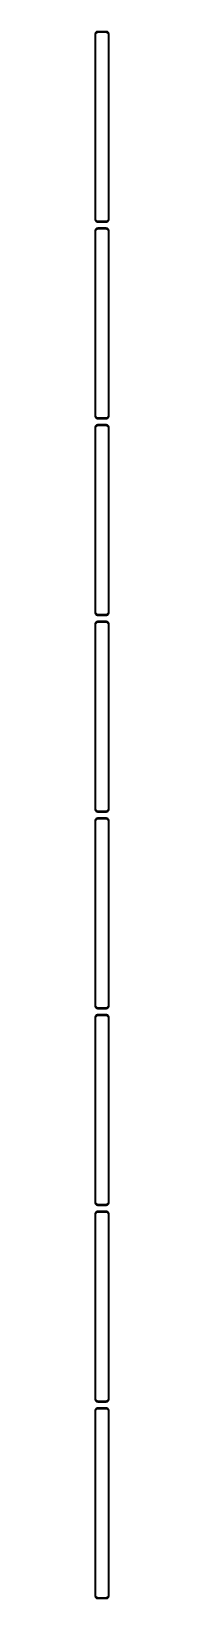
# Model space of a CAD drawing. Header units: metres. Extents: x -11 to 11, y 4485 to 9111.
# Drawn here: x -11 to 11, y 6648 to 9111 of the extents above; entities that cross this region are included whole.
import ezdxf

# ---------------------------------------------------------------- set-up
doc = ezdxf.new("R2010")
doc.units = ezdxf.units.M

msp = doc.modelspace()

# ---------------------------------------------------------------- linework, layer by layer
for p, q in [((-11.2106, 9106.63), (-11.25, 9106)), ((-11.25, 9106), (-11.25, 8816)), ((-11.0929, 9107.24), (-11.2106, 9106.63)), ((-10.8989, 9107.84), (-11.0929, 9107.24)), ((-10.6315, 9108.41), (-10.8989, 9107.84)), ((-10.2951, 9108.94), (-10.6315, 9108.41)), ((-9.89484, 9109.42), (-10.2951, 9108.94)), ((-9.43712, 9109.85), (-9.89484, 9109.42)), ((-9.75, 9105.5), (-9.71844, 9106)), ((-9.75, 8816.5), (-9.75, 9105.5)), ((-9.71844, 9106), (-9.62433, 9106.49)), ((-9.62433, 9106.49), (-9.4691, 9106.97)), ((-9.4691, 9106.97), (-9.25522, 9107.43)), ((-8.92912, 9110.22), (-9.43712, 9109.85)), ((-9.25522, 9107.43), (-8.98605, 9107.85)), ((-8.98605, 9107.85), (-8.66586, 9108.24)), ((-8.37889, 9110.52), (-8.92912, 9110.22)), ((-8.66586, 9108.24), (-8.29968, 9108.58)), ((-7.79507, 9110.76), (-8.37889, 9110.52)), ((-8.29968, 9108.58), (-7.8933, 9108.88)), ((-7.8933, 9108.88), (-7.45311, 9109.12)), ((-7.1869, 9110.91), (-7.79507, 9110.76)), ((-7.45311, 9109.12), (-6.98605, 9109.3)), ((-6.56395, 9110.99), (-7.1869, 9110.91)), ((-6.98605, 9109.3), (-6.49951, 9109.43)), ((6.56395, 9110.99), (-6.56395, 9110.99)), ((-6.49951, 9109.43), (-6.00116, 9109.49)), ((-6.00116, 9109.49), (6.00116, 9109.49)), ((6.00116, 9109.49), (6.49951, 9109.43)), ((6.49951, 9109.43), (6.98605, 9109.3)), ((7.1869, 9110.91), (6.56395, 9110.99)), ((6.98605, 9109.3), (7.45311, 9109.12)), ((7.79507, 9110.76), (7.1869, 9110.91)), ((7.45311, 9109.12), (7.8933, 9108.88)), ((8.37889, 9110.52), (7.79507, 9110.76)), ((7.8933, 9108.88), (8.29968, 9108.58)), ((8.29968, 9108.58), (8.66586, 9108.24)), ((8.92912, 9110.22), (8.37889, 9110.52)), ((8.66586, 9108.24), (8.98605, 9107.85)), ((9.43712, 9109.85), (8.92912, 9110.22)), ((8.98605, 9107.85), (9.25522, 9107.43)), ((9.25522, 9107.43), (9.4691, 9106.97)), ((9.89484, 9109.42), (9.43712, 9109.85)), ((9.4691, 9106.97), (9.62433, 9106.49)), ((9.62433, 9106.49), (9.71844, 9106)), ((9.71844, 9106), (9.75, 9105.5)), ((9.75, 9105.5), (9.75, 8816.5)), ((10.2951, 9108.94), (9.89484, 9109.42)), ((10.6315, 9108.41), (10.2951, 9108.94)), ((10.8989, 9107.84), (10.6315, 9108.41)), ((11.0929, 9107.24), (10.8989, 9107.84)), ((11.2106, 9106.63), (11.0929, 9107.24)), ((11.25, 9106), (11.2106, 9106.63)), ((11.25, 8816), (11.25, 9106)), ((-11.25, 8816), (-11.2106, 8815.37)), ((-11.2106, 8797.63), (-11.25, 8797)), ((-11.25, 8797), (-11.25, 8507)), ((-11.2106, 8815.37), (-11.0929, 8814.76)), ((-11.0929, 8798.24), (-11.2106, 8797.63)), ((-11.0929, 8814.76), (-10.8989, 8814.16)), ((-10.8989, 8798.84), (-11.0929, 8798.24)), ((-10.8989, 8814.16), (-10.6315, 8813.59)), ((-10.6315, 8799.41), (-10.8989, 8798.84)), ((-10.6315, 8813.59), (-10.2951, 8813.06)), ((-10.2951, 8799.94), (-10.6315, 8799.41)), ((-10.2951, 8813.06), (-9.89484, 8812.58)), ((-9.89484, 8800.42), (-10.2951, 8799.94)), ((-9.89484, 8812.58), (-9.43712, 8812.15)), ((-9.43712, 8800.85), (-9.89484, 8800.42)), ((-9.71844, 8816), (-9.75, 8816.5)), ((-9.75, 8796.5), (-9.71844, 8797)), ((-9.75, 8507.5), (-9.75, 8796.5)), ((-9.62433, 8815.51), (-9.71844, 8816)), ((-9.71844, 8797), (-9.62433, 8797.49)), ((-9.4691, 8815.03), (-9.62433, 8815.51)), ((-9.62433, 8797.49), (-9.4691, 8797.97)), ((-9.25522, 8814.57), (-9.4691, 8815.03)), ((-9.4691, 8797.97), (-9.25522, 8798.43)), ((-9.43712, 8812.15), (-8.92912, 8811.78)), ((-8.92912, 8801.22), (-9.43712, 8800.85)), ((-8.98605, 8814.15), (-9.25522, 8814.57)), ((-9.25522, 8798.43), (-8.98605, 8798.85)), ((-8.66586, 8813.76), (-8.98605, 8814.15)), ((-8.98605, 8798.85), (-8.66586, 8799.24)), ((-8.92912, 8811.78), (-8.37889, 8811.48)), ((-8.37889, 8801.52), (-8.92912, 8801.22)), ((-8.29968, 8813.42), (-8.66586, 8813.76)), ((-8.66586, 8799.24), (-8.29968, 8799.58)), ((-8.37889, 8811.48), (-7.79507, 8811.24)), ((-7.79507, 8801.76), (-8.37889, 8801.52)), ((-7.8933, 8813.12), (-8.29968, 8813.42)), ((-8.29968, 8799.58), (-7.8933, 8799.88)), ((-7.45311, 8812.88), (-7.8933, 8813.12)), ((-7.8933, 8799.88), (-7.45311, 8800.12)), ((-7.79507, 8811.24), (-7.1869, 8811.09)), ((-7.1869, 8801.91), (-7.79507, 8801.76)), ((-6.98605, 8812.7), (-7.45311, 8812.88)), ((-7.45311, 8800.12), (-6.98605, 8800.3)), ((-7.1869, 8811.09), (-6.56395, 8811.01)), ((-6.56395, 8801.99), (-7.1869, 8801.91)), ((-6.49951, 8812.57), (-6.98605, 8812.7)), ((-6.98605, 8800.3), (-6.49951, 8800.43)), ((-6.56395, 8811.01), (6.56395, 8811.01)), ((6.56395, 8801.99), (-6.56395, 8801.99)), ((-6.00116, 8812.51), (-6.49951, 8812.57)), ((-6.49951, 8800.43), (-6.00116, 8800.49)), ((6.00116, 8812.51), (-6.00116, 8812.51)), ((-6.00116, 8800.49), (6.00116, 8800.49)), ((6.49951, 8812.57), (6.00116, 8812.51)), ((6.00116, 8800.49), (6.49951, 8800.43)), ((6.98605, 8812.7), (6.49951, 8812.57)), ((6.49951, 8800.43), (6.98605, 8800.3)), ((6.56395, 8811.01), (7.1869, 8811.09)), ((7.1869, 8801.91), (6.56395, 8801.99)), ((7.45311, 8812.88), (6.98605, 8812.7)), ((6.98605, 8800.3), (7.45311, 8800.12)), ((7.1869, 8811.09), (7.79507, 8811.24)), ((7.79507, 8801.76), (7.1869, 8801.91)), ((7.8933, 8813.12), (7.45311, 8812.88)), ((7.45311, 8800.12), (7.8933, 8799.88)), ((7.79507, 8811.24), (8.37889, 8811.48)), ((8.37889, 8801.52), (7.79507, 8801.76)), ((8.29968, 8813.42), (7.8933, 8813.12)), ((7.8933, 8799.88), (8.29968, 8799.58)), ((8.66586, 8813.76), (8.29968, 8813.42)), ((8.29968, 8799.58), (8.66586, 8799.24)), ((8.37889, 8811.48), (8.92912, 8811.78)), ((8.92912, 8801.22), (8.37889, 8801.52)), ((8.98605, 8814.15), (8.66586, 8813.76)), ((8.66586, 8799.24), (8.98605, 8798.85)), ((8.92912, 8811.78), (9.43712, 8812.15)), ((9.43712, 8800.85), (8.92912, 8801.22)), ((9.25522, 8814.57), (8.98605, 8814.15)), ((8.98605, 8798.85), (9.25522, 8798.43)), ((9.4691, 8815.03), (9.25522, 8814.57)), ((9.25522, 8798.43), (9.4691, 8797.97)), ((9.43712, 8812.15), (9.89484, 8812.58)), ((9.89484, 8800.42), (9.43712, 8800.85)), ((9.62433, 8815.51), (9.4691, 8815.03)), ((9.4691, 8797.97), (9.62433, 8797.49)), ((9.71844, 8816), (9.62433, 8815.51)), ((9.62433, 8797.49), (9.71844, 8797)), ((9.75, 8816.5), (9.71844, 8816)), ((9.71844, 8797), (9.75, 8796.5)), ((9.75, 8796.5), (9.75, 8507.5)), ((9.89484, 8812.58), (10.2951, 8813.06)), ((10.2951, 8799.94), (9.89484, 8800.42)), ((10.2951, 8813.06), (10.6315, 8813.59)), ((10.6315, 8799.41), (10.2951, 8799.94)), ((10.6315, 8813.59), (10.8989, 8814.16)), ((10.8989, 8798.84), (10.6315, 8799.41)), ((10.8989, 8814.16), (11.0929, 8814.76)), ((11.0929, 8798.24), (10.8989, 8798.84)), ((11.0929, 8814.76), (11.2106, 8815.37)), ((11.2106, 8797.63), (11.0929, 8798.24)), ((11.2106, 8815.37), (11.25, 8816)), ((11.25, 8797), (11.2106, 8797.63)), ((11.25, 8507), (11.25, 8797)), ((-11.25, 8507), (-11.2106, 8506.37)), ((-11.2106, 8506.37), (-11.0929, 8505.76)), ((-11.0929, 8505.76), (-10.8989, 8505.16)), ((-10.8989, 8505.16), (-10.6315, 8504.59)), ((-10.6315, 8504.59), (-10.2951, 8504.06)), ((-10.2951, 8504.06), (-9.89484, 8503.58)), ((-9.89484, 8503.58), (-9.43712, 8503.15)), ((-9.71844, 8507), (-9.75, 8507.5)), ((-9.62433, 8506.51), (-9.71844, 8507)), ((-9.4691, 8506.03), (-9.62433, 8506.51)), ((-9.25522, 8505.57), (-9.4691, 8506.03)), ((-9.43712, 8503.15), (-8.92912, 8502.78)), ((-8.98605, 8505.15), (-9.25522, 8505.57)), ((-8.66586, 8504.76), (-8.98605, 8505.15)), ((-8.92912, 8502.78), (-8.37889, 8502.48)), ((-8.29968, 8504.42), (-8.66586, 8504.76)), ((-8.37889, 8502.48), (-7.79507, 8502.24)), ((-7.8933, 8504.12), (-8.29968, 8504.42)), ((-7.45311, 8503.88), (-7.8933, 8504.12)), ((-7.79507, 8502.24), (-7.1869, 8502.09)), ((-6.98605, 8503.7), (-7.45311, 8503.88)), ((-7.1869, 8502.09), (-6.56395, 8502.01)), ((-6.49951, 8503.57), (-6.98605, 8503.7)), ((-6.56395, 8502.01), (6.56395, 8502.01)), ((-6.00116, 8503.51), (-6.49951, 8503.57)), ((6.00116, 8503.51), (-6.00116, 8503.51)), ((6.49951, 8503.57), (6.00116, 8503.51)), ((6.98605, 8503.7), (6.49951, 8503.57)), ((6.56395, 8502.01), (7.1869, 8502.09)), ((7.45311, 8503.88), (6.98605, 8503.7)), ((7.1869, 8502.09), (7.79507, 8502.24)), ((7.8933, 8504.12), (7.45311, 8503.88)), ((7.79507, 8502.24), (8.37889, 8502.48)), ((8.29968, 8504.42), (7.8933, 8504.12)), ((8.66586, 8504.76), (8.29968, 8504.42)), ((8.37889, 8502.48), (8.92912, 8502.78)), ((8.98605, 8505.15), (8.66586, 8504.76)), ((8.92912, 8502.78), (9.43712, 8503.15)), ((9.25522, 8505.57), (8.98605, 8505.15)), ((9.4691, 8506.03), (9.25522, 8505.57)), ((9.43712, 8503.15), (9.89484, 8503.58)), ((9.62433, 8506.51), (9.4691, 8506.03)), ((9.71844, 8507), (9.62433, 8506.51)), ((9.75, 8507.5), (9.71844, 8507)), ((9.89484, 8503.58), (10.2951, 8504.06)), ((10.2951, 8504.06), (10.6315, 8504.59)), ((10.6315, 8504.59), (10.8989, 8505.16)), ((10.8989, 8505.16), (11.0929, 8505.76)), ((11.0929, 8505.76), (11.2106, 8506.37)), ((11.2106, 8506.37), (11.25, 8507)), ((-11.2106, 8488.63), (-11.25, 8488)), ((-11.25, 8488), (-11.25, 8198)), ((-11.0929, 8489.24), (-11.2106, 8488.63)), ((-10.8989, 8489.84), (-11.0929, 8489.24)), ((-10.6315, 8490.41), (-10.8989, 8489.84)), ((-10.2951, 8490.94), (-10.6315, 8490.41)), ((-9.89484, 8491.42), (-10.2951, 8490.94)), ((-9.43712, 8491.85), (-9.89484, 8491.42)), ((-9.75, 8487.5), (-9.71844, 8488)), ((-9.75, 8198.5), (-9.75, 8487.5)), ((-9.71844, 8488), (-9.62433, 8488.49)), ((-9.62433, 8488.49), (-9.4691, 8488.97)), ((-9.4691, 8488.97), (-9.25522, 8489.43)), ((-8.92912, 8492.22), (-9.43712, 8491.85)), ((-9.25522, 8489.43), (-8.98605, 8489.85)), ((-8.98605, 8489.85), (-8.66586, 8490.24)), ((-8.37889, 8492.52), (-8.92912, 8492.22)), ((-8.66586, 8490.24), (-8.29968, 8490.58)), ((-7.79507, 8492.76), (-8.37889, 8492.52)), ((-8.29968, 8490.58), (-7.8933, 8490.88)), ((-7.8933, 8490.88), (-7.45311, 8491.12)), ((-7.1869, 8492.91), (-7.79507, 8492.76)), ((-7.45311, 8491.12), (-6.98605, 8491.3)), ((-6.56395, 8492.99), (-7.1869, 8492.91)), ((-6.98605, 8491.3), (-6.49951, 8491.43)), ((6.56395, 8492.99), (-6.56395, 8492.99)), ((-6.49951, 8491.43), (-6.00116, 8491.49)), ((-6.00116, 8491.49), (6.00116, 8491.49)), ((6.00116, 8491.49), (6.49951, 8491.43)), ((6.49951, 8491.43), (6.98605, 8491.3)), ((7.1869, 8492.91), (6.56395, 8492.99)), ((6.98605, 8491.3), (7.45311, 8491.12)), ((7.79507, 8492.76), (7.1869, 8492.91)), ((7.45311, 8491.12), (7.8933, 8490.88)), ((8.37889, 8492.52), (7.79507, 8492.76)), ((7.8933, 8490.88), (8.29968, 8490.58)), ((8.29968, 8490.58), (8.66586, 8490.24)), ((8.92912, 8492.22), (8.37889, 8492.52)), ((8.66586, 8490.24), (8.98605, 8489.85)), ((9.43712, 8491.85), (8.92912, 8492.22)), ((8.98605, 8489.85), (9.25522, 8489.43)), ((9.25522, 8489.43), (9.4691, 8488.97)), ((9.89484, 8491.42), (9.43712, 8491.85)), ((9.4691, 8488.97), (9.62433, 8488.49)), ((9.62433, 8488.49), (9.71844, 8488)), ((9.71844, 8488), (9.75, 8487.5)), ((9.75, 8487.5), (9.75, 8198.5)), ((10.2951, 8490.94), (9.89484, 8491.42)), ((10.6315, 8490.41), (10.2951, 8490.94)), ((10.8989, 8489.84), (10.6315, 8490.41)), ((11.0929, 8489.24), (10.8989, 8489.84)), ((11.2106, 8488.63), (11.0929, 8489.24)), ((11.25, 8488), (11.2106, 8488.63)), ((11.25, 8198), (11.25, 8488)), ((-11.25, 8198), (-11.2106, 8197.37)), ((-11.2106, 8179.63), (-11.25, 8179)), ((-11.25, 8179), (-11.25, 7889)), ((-11.2106, 8197.37), (-11.0929, 8196.76)), ((-11.0929, 8180.24), (-11.2106, 8179.63)), ((-11.0929, 8196.76), (-10.8989, 8196.16)), ((-10.8989, 8180.84), (-11.0929, 8180.24)), ((-10.8989, 8196.16), (-10.6315, 8195.59)), ((-10.6315, 8181.41), (-10.8989, 8180.84)), ((-10.6315, 8195.59), (-10.2951, 8195.06)), ((-10.2951, 8181.94), (-10.6315, 8181.41)), ((-10.2951, 8195.06), (-9.89484, 8194.58)), ((-9.89484, 8182.42), (-10.2951, 8181.94)), ((-9.89484, 8194.58), (-9.43712, 8194.15)), ((-9.43712, 8182.85), (-9.89484, 8182.42)), ((-9.71844, 8198), (-9.75, 8198.5)), ((-9.75, 8178.5), (-9.71844, 8179)), ((-9.75, 7889.5), (-9.75, 8178.5)), ((-9.62433, 8197.51), (-9.71844, 8198)), ((-9.71844, 8179), (-9.62433, 8179.49)), ((-9.4691, 8197.03), (-9.62433, 8197.51)), ((-9.62433, 8179.49), (-9.4691, 8179.97)), ((-9.25522, 8196.57), (-9.4691, 8197.03)), ((-9.4691, 8179.97), (-9.25522, 8180.43)), ((-9.43712, 8194.15), (-8.92912, 8193.78)), ((-8.92912, 8183.22), (-9.43712, 8182.85)), ((-8.98605, 8196.15), (-9.25522, 8196.57)), ((-9.25522, 8180.43), (-8.98605, 8180.85)), ((-8.66586, 8195.76), (-8.98605, 8196.15)), ((-8.98605, 8180.85), (-8.66586, 8181.24)), ((-8.92912, 8193.78), (-8.37889, 8193.48)), ((-8.37889, 8183.52), (-8.92912, 8183.22)), ((-8.29968, 8195.42), (-8.66586, 8195.76)), ((-8.66586, 8181.24), (-8.29968, 8181.58)), ((-8.37889, 8193.48), (-7.79507, 8193.24)), ((-7.79507, 8183.76), (-8.37889, 8183.52)), ((-7.8933, 8195.12), (-8.29968, 8195.42)), ((-8.29968, 8181.58), (-7.8933, 8181.88)), ((-7.45311, 8194.88), (-7.8933, 8195.12)), ((-7.8933, 8181.88), (-7.45311, 8182.12)), ((-7.79507, 8193.24), (-7.1869, 8193.09)), ((-7.1869, 8183.91), (-7.79507, 8183.76)), ((-6.98605, 8194.7), (-7.45311, 8194.88)), ((-7.45311, 8182.12), (-6.98605, 8182.3)), ((-7.1869, 8193.09), (-6.56395, 8193.01)), ((-6.56395, 8183.99), (-7.1869, 8183.91)), ((-6.49951, 8194.57), (-6.98605, 8194.7)), ((-6.98605, 8182.3), (-6.49951, 8182.43)), ((-6.56395, 8193.01), (6.56395, 8193.01)), ((6.56395, 8183.99), (-6.56395, 8183.99)), ((-6.00116, 8194.51), (-6.49951, 8194.57)), ((-6.49951, 8182.43), (-6.00116, 8182.49)), ((6.00116, 8194.51), (-6.00116, 8194.51)), ((-6.00116, 8182.49), (6.00116, 8182.49)), ((6.49951, 8194.57), (6.00116, 8194.51)), ((6.00116, 8182.49), (6.49951, 8182.43)), ((6.98605, 8194.7), (6.49951, 8194.57)), ((6.49951, 8182.43), (6.98605, 8182.3)), ((6.56395, 8193.01), (7.1869, 8193.09)), ((7.1869, 8183.91), (6.56395, 8183.99)), ((7.45311, 8194.88), (6.98605, 8194.7)), ((6.98605, 8182.3), (7.45311, 8182.12)), ((7.1869, 8193.09), (7.79507, 8193.24)), ((7.79507, 8183.76), (7.1869, 8183.91)), ((7.8933, 8195.12), (7.45311, 8194.88)), ((7.45311, 8182.12), (7.8933, 8181.88)), ((7.79507, 8193.24), (8.37889, 8193.48)), ((8.37889, 8183.52), (7.79507, 8183.76)), ((8.29968, 8195.42), (7.8933, 8195.12)), ((7.8933, 8181.88), (8.29968, 8181.58)), ((8.66586, 8195.76), (8.29968, 8195.42)), ((8.29968, 8181.58), (8.66586, 8181.24)), ((8.37889, 8193.48), (8.92912, 8193.78)), ((8.92912, 8183.22), (8.37889, 8183.52)), ((8.98605, 8196.15), (8.66586, 8195.76)), ((8.66586, 8181.24), (8.98605, 8180.85)), ((8.92912, 8193.78), (9.43712, 8194.15)), ((9.43712, 8182.85), (8.92912, 8183.22)), ((9.25522, 8196.57), (8.98605, 8196.15)), ((8.98605, 8180.85), (9.25522, 8180.43)), ((9.4691, 8197.03), (9.25522, 8196.57)), ((9.25522, 8180.43), (9.4691, 8179.97)), ((9.43712, 8194.15), (9.89484, 8194.58)), ((9.89484, 8182.42), (9.43712, 8182.85)), ((9.62433, 8197.51), (9.4691, 8197.03)), ((9.4691, 8179.97), (9.62433, 8179.49)), ((9.71844, 8198), (9.62433, 8197.51)), ((9.62433, 8179.49), (9.71844, 8179)), ((9.75, 8198.5), (9.71844, 8198)), ((9.71844, 8179), (9.75, 8178.5)), ((9.75, 8178.5), (9.75, 7889.5)), ((9.89484, 8194.58), (10.2951, 8195.06)), ((10.2951, 8181.94), (9.89484, 8182.42)), ((10.2951, 8195.06), (10.6315, 8195.59)), ((10.6315, 8181.41), (10.2951, 8181.94)), ((10.6315, 8195.59), (10.8989, 8196.16)), ((10.8989, 8180.84), (10.6315, 8181.41)), ((10.8989, 8196.16), (11.0929, 8196.76)), ((11.0929, 8180.24), (10.8989, 8180.84)), ((11.0929, 8196.76), (11.2106, 8197.37)), ((11.2106, 8179.63), (11.0929, 8180.24)), ((11.2106, 8197.37), (11.25, 8198)), ((11.25, 8179), (11.2106, 8179.63)), ((11.25, 7889), (11.25, 8179)), ((-11.25, 7889), (-11.2106, 7888.37)), ((-11.2106, 7888.37), (-11.0929, 7887.76)), ((-11.0929, 7887.76), (-10.8989, 7887.16)), ((-10.8989, 7887.16), (-10.6315, 7886.59)), ((-10.6315, 7886.59), (-10.2951, 7886.06)), ((-10.2951, 7886.06), (-9.89484, 7885.58)), ((-9.89484, 7885.58), (-9.43712, 7885.15)), ((-9.71844, 7889), (-9.75, 7889.5)), ((-9.62433, 7888.51), (-9.71844, 7889)), ((-9.4691, 7888.03), (-9.62433, 7888.51)), ((-9.25522, 7887.57), (-9.4691, 7888.03)), ((-9.43712, 7885.15), (-8.92912, 7884.78)), ((-8.98605, 7887.15), (-9.25522, 7887.57)), ((-8.66586, 7886.76), (-8.98605, 7887.15)), ((-8.92912, 7884.78), (-8.37889, 7884.48)), ((-8.29968, 7886.42), (-8.66586, 7886.76)), ((-8.37889, 7884.48), (-7.79507, 7884.24)), ((-7.8933, 7886.12), (-8.29968, 7886.42)), ((-7.45311, 7885.88), (-7.8933, 7886.12)), ((-7.79507, 7884.24), (-7.1869, 7884.09)), ((-6.98605, 7885.7), (-7.45311, 7885.88)), ((-7.1869, 7884.09), (-6.56395, 7884.01)), ((-6.49951, 7885.57), (-6.98605, 7885.7)), ((-6.56395, 7884.01), (6.56395, 7884.01)), ((-6.00116, 7885.51), (-6.49951, 7885.57)), ((6.00116, 7885.51), (-6.00116, 7885.51)), ((6.49951, 7885.57), (6.00116, 7885.51)), ((6.98605, 7885.7), (6.49951, 7885.57)), ((6.56395, 7884.01), (7.1869, 7884.09)), ((7.45311, 7885.88), (6.98605, 7885.7)), ((7.1869, 7884.09), (7.79507, 7884.24)), ((7.8933, 7886.12), (7.45311, 7885.88)), ((7.79507, 7884.24), (8.37889, 7884.48)), ((8.29968, 7886.42), (7.8933, 7886.12)), ((8.66586, 7886.76), (8.29968, 7886.42)), ((8.37889, 7884.48), (8.92912, 7884.78)), ((8.98605, 7887.15), (8.66586, 7886.76)), ((8.92912, 7884.78), (9.43712, 7885.15)), ((9.25522, 7887.57), (8.98605, 7887.15)), ((9.4691, 7888.03), (9.25522, 7887.57)), ((9.43712, 7885.15), (9.89484, 7885.58)), ((9.62433, 7888.51), (9.4691, 7888.03)), ((9.71844, 7889), (9.62433, 7888.51)), ((9.75, 7889.5), (9.71844, 7889)), ((9.89484, 7885.58), (10.2951, 7886.06)), ((10.2951, 7886.06), (10.6315, 7886.59)), ((10.6315, 7886.59), (10.8989, 7887.16)), ((10.8989, 7887.16), (11.0929, 7887.76)), ((11.0929, 7887.76), (11.2106, 7888.37)), ((11.2106, 7888.37), (11.25, 7889)), ((-11.2106, 7870.63), (-11.25, 7870)), ((-11.25, 7870), (-11.25, 7580)), ((-11.0929, 7871.24), (-11.2106, 7870.63)), ((-10.8989, 7871.84), (-11.0929, 7871.24)), ((-10.6315, 7872.41), (-10.8989, 7871.84)), ((-10.2951, 7872.94), (-10.6315, 7872.41)), ((-9.89484, 7873.42), (-10.2951, 7872.94)), ((-9.43712, 7873.85), (-9.89484, 7873.42)), ((-9.75, 7869.5), (-9.71844, 7870)), ((-9.75, 7580.5), (-9.75, 7869.5)), ((-9.71844, 7870), (-9.62433, 7870.49)), ((-9.62433, 7870.49), (-9.4691, 7870.97)), ((-9.4691, 7870.97), (-9.25522, 7871.43)), ((-8.92912, 7874.22), (-9.43712, 7873.85)), ((-9.25522, 7871.43), (-8.98605, 7871.85)), ((-8.98605, 7871.85), (-8.66586, 7872.24)), ((-8.37889, 7874.52), (-8.92912, 7874.22)), ((-8.66586, 7872.24), (-8.29968, 7872.58)), ((-7.79507, 7874.76), (-8.37889, 7874.52)), ((-8.29968, 7872.58), (-7.8933, 7872.88)), ((-7.8933, 7872.88), (-7.45311, 7873.12)), ((-7.1869, 7874.91), (-7.79507, 7874.76)), ((-7.45311, 7873.12), (-6.98605, 7873.3)), ((-6.56395, 7874.99), (-7.1869, 7874.91)), ((-6.98605, 7873.3), (-6.49951, 7873.43)), ((6.56395, 7874.99), (-6.56395, 7874.99)), ((-6.49951, 7873.43), (-6.00116, 7873.49)), ((-6.00116, 7873.49), (6.00116, 7873.49)), ((6.00116, 7873.49), (6.49951, 7873.43)), ((6.49951, 7873.43), (6.98605, 7873.3)), ((7.1869, 7874.91), (6.56395, 7874.99)), ((6.98605, 7873.3), (7.45311, 7873.12)), ((7.79507, 7874.76), (7.1869, 7874.91)), ((7.45311, 7873.12), (7.8933, 7872.88)), ((8.37889, 7874.52), (7.79507, 7874.76)), ((7.8933, 7872.88), (8.29968, 7872.58)), ((8.29968, 7872.58), (8.66586, 7872.24)), ((8.92912, 7874.22), (8.37889, 7874.52)), ((8.66586, 7872.24), (8.98605, 7871.85)), ((9.43712, 7873.85), (8.92912, 7874.22)), ((8.98605, 7871.85), (9.25522, 7871.43)), ((9.25522, 7871.43), (9.4691, 7870.97)), ((9.89484, 7873.42), (9.43712, 7873.85)), ((9.4691, 7870.97), (9.62433, 7870.49)), ((9.62433, 7870.49), (9.71844, 7870)), ((9.71844, 7870), (9.75, 7869.5)), ((9.75, 7869.5), (9.75, 7580.5)), ((10.2951, 7872.94), (9.89484, 7873.42)), ((10.6315, 7872.41), (10.2951, 7872.94)), ((10.8989, 7871.84), (10.6315, 7872.41)), ((11.0929, 7871.24), (10.8989, 7871.84)), ((11.2106, 7870.63), (11.0929, 7871.24)), ((11.25, 7870), (11.2106, 7870.63)), ((11.25, 7580), (11.25, 7870)), ((-11.25, 7580), (-11.2106, 7579.37)), ((-11.2106, 7561.63), (-11.25, 7561)), ((-11.2106, 7579.37), (-11.0929, 7578.76)), ((-11.0929, 7562.24), (-11.2106, 7561.63)), ((-11.0929, 7578.76), (-10.8989, 7578.16)), ((-10.8989, 7562.84), (-11.0929, 7562.24)), ((-10.8989, 7578.16), (-10.6315, 7577.59)), ((-10.6315, 7563.41), (-10.8989, 7562.84)), ((-10.6315, 7577.59), (-10.2951, 7577.06)), ((-10.2951, 7563.94), (-10.6315, 7563.41)), ((-10.2951, 7577.06), (-9.89484, 7576.58)), ((-9.89484, 7564.42), (-10.2951, 7563.94)), ((-9.89484, 7576.58), (-9.43712, 7576.15)), ((-9.43712, 7564.85), (-9.89484, 7564.42)), ((-9.71844, 7580), (-9.75, 7580.5)), ((-9.62433, 7579.51), (-9.71844, 7580)), ((-9.71844, 7561), (-9.62433, 7561.49)), ((-9.4691, 7579.03), (-9.62433, 7579.51)), ((-9.62433, 7561.49), (-9.4691, 7561.97)), ((-9.25522, 7578.57), (-9.4691, 7579.03)), ((-9.4691, 7561.97), (-9.25522, 7562.43)), ((-9.43712, 7576.15), (-8.92912, 7575.78)), ((-8.92912, 7565.22), (-9.43712, 7564.85)), ((-8.98605, 7578.15), (-9.25522, 7578.57)), ((-9.25522, 7562.43), (-8.98605, 7562.85)), ((-8.66586, 7577.76), (-8.98605, 7578.15)), ((-8.98605, 7562.85), (-8.66586, 7563.24)), ((-8.92912, 7575.78), (-8.37889, 7575.48)), ((-8.37889, 7565.52), (-8.92912, 7565.22)), ((-8.29968, 7577.42), (-8.66586, 7577.76)), ((-8.66586, 7563.24), (-8.29968, 7563.58)), ((-8.37889, 7575.48), (-7.79507, 7575.24)), ((-7.79507, 7565.76), (-8.37889, 7565.52)), ((-7.8933, 7577.12), (-8.29968, 7577.42)), ((-8.29968, 7563.58), (-7.8933, 7563.88)), ((-7.45311, 7576.88), (-7.8933, 7577.12)), ((-7.8933, 7563.88), (-7.45311, 7564.12)), ((-7.79507, 7575.24), (-7.1869, 7575.09)), ((-7.1869, 7565.91), (-7.79507, 7565.76)), ((-6.98605, 7576.7), (-7.45311, 7576.88)), ((-7.45311, 7564.12), (-6.98605, 7564.3)), ((-7.1869, 7575.09), (-6.56395, 7575.01)), ((-6.56395, 7565.99), (-7.1869, 7565.91)), ((-6.49951, 7576.57), (-6.98605, 7576.7)), ((-6.98605, 7564.3), (-6.49951, 7564.43)), ((-6.56395, 7575.01), (6.56395, 7575.01)), ((6.56395, 7565.99), (-6.56395, 7565.99)), ((-6.00116, 7576.51), (-6.49951, 7576.57)), ((-6.49951, 7564.43), (-6.00116, 7564.49)), ((6.00116, 7576.51), (-6.00116, 7576.51)), ((-6.00116, 7564.49), (6.00116, 7564.49)), ((6.49951, 7576.57), (6.00116, 7576.51)), ((6.00116, 7564.49), (6.49951, 7564.43)), ((6.98605, 7576.7), (6.49951, 7576.57)), ((6.49951, 7564.43), (6.98605, 7564.3)), ((6.56395, 7575.01), (7.1869, 7575.09)), ((7.1869, 7565.91), (6.56395, 7565.99)), ((7.45311, 7576.88), (6.98605, 7576.7)), ((6.98605, 7564.3), (7.45311, 7564.12)), ((7.1869, 7575.09), (7.79507, 7575.24)), ((7.79507, 7565.76), (7.1869, 7565.91)), ((7.8933, 7577.12), (7.45311, 7576.88)), ((7.45311, 7564.12), (7.8933, 7563.88)), ((7.79507, 7575.24), (8.37889, 7575.48)), ((8.37889, 7565.52), (7.79507, 7565.76)), ((8.29968, 7577.42), (7.8933, 7577.12)), ((7.8933, 7563.88), (8.29968, 7563.58)), ((8.66586, 7577.76), (8.29968, 7577.42)), ((8.29968, 7563.58), (8.66586, 7563.24)), ((8.37889, 7575.48), (8.92912, 7575.78)), ((8.92912, 7565.22), (8.37889, 7565.52)), ((8.98605, 7578.15), (8.66586, 7577.76)), ((8.66586, 7563.24), (8.98605, 7562.85)), ((8.92912, 7575.78), (9.43712, 7576.15)), ((9.43712, 7564.85), (8.92912, 7565.22)), ((9.25522, 7578.57), (8.98605, 7578.15)), ((8.98605, 7562.85), (9.25522, 7562.43)), ((9.4691, 7579.03), (9.25522, 7578.57)), ((9.25522, 7562.43), (9.4691, 7561.97)), ((9.43712, 7576.15), (9.89484, 7576.58)), ((9.89484, 7564.42), (9.43712, 7564.85)), ((9.62433, 7579.51), (9.4691, 7579.03)), ((9.4691, 7561.97), (9.62433, 7561.49)), ((9.71844, 7580), (9.62433, 7579.51)), ((9.62433, 7561.49), (9.71844, 7561)), ((9.75, 7580.5), (9.71844, 7580)), ((9.89484, 7576.58), (10.2951, 7577.06)), ((10.2951, 7563.94), (9.89484, 7564.42)), ((10.2951, 7577.06), (10.6315, 7577.59)), ((10.6315, 7563.41), (10.2951, 7563.94)), ((10.6315, 7577.59), (10.8989, 7578.16)), ((10.8989, 7562.84), (10.6315, 7563.41)), ((10.8989, 7578.16), (11.0929, 7578.76)), ((11.0929, 7562.24), (10.8989, 7562.84)), ((11.0929, 7578.76), (11.2106, 7579.37)), ((11.2106, 7561.63), (11.0929, 7562.24)), ((11.2106, 7579.37), (11.25, 7580)), ((11.25, 7561), (11.2106, 7561.63)), ((-11.25, 7561), (-11.25, 7271)), ((-9.75, 7560.5), (-9.71844, 7561)), ((-9.75, 7271.5), (-9.75, 7560.5)), ((9.71844, 7561), (9.75, 7560.5)), ((9.75, 7560.5), (9.75, 7271.5)), ((11.25, 7271), (11.25, 7561)), ((-11.25, 7271), (-11.2106, 7270.37)), ((-11.2106, 7270.37), (-11.0929, 7269.76)), ((-11.0929, 7269.76), (-10.8989, 7269.16)), ((-10.8989, 7269.16), (-10.6315, 7268.59)), ((-10.6315, 7268.59), (-10.2951, 7268.06)), ((-10.2951, 7268.06), (-9.89484, 7267.58)), ((-9.89484, 7267.58), (-9.43712, 7267.15)), ((-9.71844, 7271), (-9.75, 7271.5)), ((-9.62433, 7270.51), (-9.71844, 7271)), ((-9.4691, 7270.03), (-9.62433, 7270.51)), ((-9.25522, 7269.57), (-9.4691, 7270.03)), ((-9.43712, 7267.15), (-8.92912, 7266.78)), ((-8.98605, 7269.15), (-9.25522, 7269.57)), ((-8.66586, 7268.76), (-8.98605, 7269.15)), ((-8.92912, 7266.78), (-8.37889, 7266.48)), ((-8.29968, 7268.42), (-8.66586, 7268.76)), ((-8.37889, 7266.48), (-7.79507, 7266.24)), ((-7.8933, 7268.12), (-8.29968, 7268.42)), ((-7.45311, 7267.88), (-7.8933, 7268.12)), ((-7.79507, 7266.24), (-7.1869, 7266.09)), ((-6.98605, 7267.7), (-7.45311, 7267.88)), ((-7.1869, 7266.09), (-6.56395, 7266.01)), ((-6.49951, 7267.57), (-6.98605, 7267.7)), ((-6.56395, 7266.01), (6.56395, 7266.01)), ((-6.00116, 7267.51), (-6.49951, 7267.57)), ((6.00116, 7267.51), (-6.00116, 7267.51)), ((6.49951, 7267.57), (6.00116, 7267.51)), ((6.98605, 7267.7), (6.49951, 7267.57)), ((6.56395, 7266.01), (7.1869, 7266.09)), ((7.45311, 7267.88), (6.98605, 7267.7)), ((7.1869, 7266.09), (7.79507, 7266.24)), ((7.8933, 7268.12), (7.45311, 7267.88)), ((7.79507, 7266.24), (8.37889, 7266.48)), ((8.29968, 7268.42), (7.8933, 7268.12)), ((8.66586, 7268.76), (8.29968, 7268.42)), ((8.37889, 7266.48), (8.92912, 7266.78)), ((8.98605, 7269.15), (8.66586, 7268.76)), ((8.92912, 7266.78), (9.43712, 7267.15)), ((9.25522, 7269.57), (8.98605, 7269.15)), ((9.4691, 7270.03), (9.25522, 7269.57)), ((9.43712, 7267.15), (9.89484, 7267.58)), ((9.62433, 7270.51), (9.4691, 7270.03)), ((9.71844, 7271), (9.62433, 7270.51)), ((9.75, 7271.5), (9.71844, 7271)), ((9.89484, 7267.58), (10.2951, 7268.06)), ((10.2951, 7268.06), (10.6315, 7268.59)), ((10.6315, 7268.59), (10.8989, 7269.16)), ((10.8989, 7269.16), (11.0929, 7269.76)), ((11.0929, 7269.76), (11.2106, 7270.37)), ((11.2106, 7270.37), (11.25, 7271)), ((-11.2106, 7252.63), (-11.25, 7252)), ((-11.25, 7252), (-11.25, 6962)), ((-11.0929, 7253.24), (-11.2106, 7252.63)), ((-10.8989, 7253.84), (-11.0929, 7253.24)), ((-10.6315, 7254.41), (-10.8989, 7253.84)), ((-10.2951, 7254.94), (-10.6315, 7254.41)), ((-9.89484, 7255.42), (-10.2951, 7254.94)), ((-9.43712, 7255.85), (-9.89484, 7255.42)), ((-9.75, 7251.5), (-9.71844, 7252)), ((-9.75, 6962.5), (-9.75, 7251.5)), ((-9.71844, 7252), (-9.62433, 7252.49)), ((-9.62433, 7252.49), (-9.4691, 7252.97)), ((-9.4691, 7252.97), (-9.25522, 7253.43)), ((-8.92912, 7256.22), (-9.43712, 7255.85)), ((-9.25522, 7253.43), (-8.98605, 7253.85)), ((-8.98605, 7253.85), (-8.66586, 7254.24)), ((-8.37889, 7256.52), (-8.92912, 7256.22)), ((-8.66586, 7254.24), (-8.29968, 7254.58)), ((-7.79507, 7256.76), (-8.37889, 7256.52)), ((-8.29968, 7254.58), (-7.8933, 7254.88)), ((-7.8933, 7254.88), (-7.45311, 7255.12)), ((-7.1869, 7256.91), (-7.79507, 7256.76)), ((-7.45311, 7255.12), (-6.98605, 7255.3)), ((-6.56395, 7256.99), (-7.1869, 7256.91)), ((-6.98605, 7255.3), (-6.49951, 7255.43)), ((6.56395, 7256.99), (-6.56395, 7256.99)), ((-6.49951, 7255.43), (-6.00116, 7255.49)), ((-6.00116, 7255.49), (6.00116, 7255.49)), ((6.00116, 7255.49), (6.49951, 7255.43)), ((6.49951, 7255.43), (6.98605, 7255.3)), ((7.1869, 7256.91), (6.56395, 7256.99)), ((6.98605, 7255.3), (7.45311, 7255.12)), ((7.79507, 7256.76), (7.1869, 7256.91)), ((7.45311, 7255.12), (7.8933, 7254.88)), ((8.37889, 7256.52), (7.79507, 7256.76)), ((7.8933, 7254.88), (8.29968, 7254.58)), ((8.29968, 7254.58), (8.66586, 7254.24)), ((8.92912, 7256.22), (8.37889, 7256.52)), ((8.66586, 7254.24), (8.98605, 7253.85)), ((9.43712, 7255.85), (8.92912, 7256.22)), ((8.98605, 7253.85), (9.25522, 7253.43)), ((9.25522, 7253.43), (9.4691, 7252.97)), ((9.89484, 7255.42), (9.43712, 7255.85)), ((9.4691, 7252.97), (9.62433, 7252.49)), ((9.62433, 7252.49), (9.71844, 7252)), ((9.71844, 7252), (9.75, 7251.5)), ((9.75, 7251.5), (9.75, 6962.5)), ((10.2951, 7254.94), (9.89484, 7255.42)), ((10.6315, 7254.41), (10.2951, 7254.94)), ((10.8989, 7253.84), (10.6315, 7254.41)), ((11.0929, 7253.24), (10.8989, 7253.84)), ((11.2106, 7252.63), (11.0929, 7253.24)), ((11.25, 7252), (11.2106, 7252.63)), ((11.25, 6962), (11.25, 7252)), ((-11.25, 6962), (-11.2106, 6961.37)), ((-11.2106, 6961.37), (-11.0929, 6960.76)), ((-11.0929, 6960.76), (-10.8989, 6960.16)), ((-10.8989, 6960.16), (-10.6315, 6959.59)), ((-10.6315, 6959.59), (-10.2951, 6959.06)), ((-10.2951, 6945.94), (-10.6315, 6945.41)), ((-10.2951, 6959.06), (-9.89484, 6958.58)), ((-9.89484, 6946.42), (-10.2951, 6945.94)), ((-9.89484, 6958.58), (-9.43712, 6958.15)), ((-9.43712, 6946.85), (-9.89484, 6946.42)), ((-9.71844, 6962), (-9.75, 6962.5)), ((-9.62433, 6961.51), (-9.71844, 6962)), ((-9.4691, 6961.03), (-9.62433, 6961.51)), ((-9.25522, 6960.57), (-9.4691, 6961.03)), ((-9.43712, 6958.15), (-8.92912, 6957.78)), ((-8.92912, 6947.22), (-9.43712, 6946.85)), ((-8.98605, 6960.15), (-9.25522, 6960.57)), ((-8.66586, 6959.76), (-8.98605, 6960.15)), ((-8.92912, 6957.78), (-8.37889, 6957.48)), ((-8.37889, 6947.52), (-8.92912, 6947.22)), ((-8.29968, 6959.42), (-8.66586, 6959.76)), ((-8.37889, 6957.48), (-7.79507, 6957.24)), ((-7.79507, 6947.76), (-8.37889, 6947.52)), ((-7.8933, 6959.12), (-8.29968, 6959.42)), ((-8.29968, 6945.58), (-7.8933, 6945.88)), ((-7.45311, 6958.88), (-7.8933, 6959.12)), ((-7.8933, 6945.88), (-7.45311, 6946.12)), ((-7.79507, 6957.24), (-7.1869, 6957.09)), ((-7.1869, 6947.91), (-7.79507, 6947.76)), ((-6.98605, 6958.7), (-7.45311, 6958.88)), ((-7.45311, 6946.12), (-6.98605, 6946.3)), ((-7.1869, 6957.09), (-6.56395, 6957.01)), ((-6.56395, 6947.99), (-7.1869, 6947.91)), ((-6.49951, 6958.57), (-6.98605, 6958.7)), ((-6.98605, 6946.3), (-6.49951, 6946.43)), ((-6.56395, 6957.01), (6.56395, 6957.01)), ((6.56395, 6947.99), (-6.56395, 6947.99)), ((-6.00116, 6958.51), (-6.49951, 6958.57)), ((-6.49951, 6946.43), (-6.00116, 6946.49)), ((6.00116, 6958.51), (-6.00116, 6958.51)), ((-6.00116, 6946.49), (6.00116, 6946.49)), ((6.49951, 6958.57), (6.00116, 6958.51)), ((6.00116, 6946.49), (6.49951, 6946.43)), ((6.98605, 6958.7), (6.49951, 6958.57)), ((6.49951, 6946.43), (6.98605, 6946.3)), ((6.56395, 6957.01), (7.1869, 6957.09)), ((7.1869, 6947.91), (6.56395, 6947.99)), ((7.45311, 6958.88), (6.98605, 6958.7)), ((6.98605, 6946.3), (7.45311, 6946.12)), ((7.1869, 6957.09), (7.79507, 6957.24)), ((7.79507, 6947.76), (7.1869, 6947.91)), ((7.8933, 6959.12), (7.45311, 6958.88)), ((7.45311, 6946.12), (7.8933, 6945.88)), ((7.79507, 6957.24), (8.37889, 6957.48)), ((8.37889, 6947.52), (7.79507, 6947.76)), ((8.29968, 6959.42), (7.8933, 6959.12)), ((7.8933, 6945.88), (8.29968, 6945.58)), ((8.66586, 6959.76), (8.29968, 6959.42)), ((8.37889, 6957.48), (8.92912, 6957.78)), ((8.92912, 6947.22), (8.37889, 6947.52)), ((8.98605, 6960.15), (8.66586, 6959.76)), ((8.92912, 6957.78), (9.43712, 6958.15)), ((9.43712, 6946.85), (8.92912, 6947.22)), ((9.25522, 6960.57), (8.98605, 6960.15)), ((9.4691, 6961.03), (9.25522, 6960.57)), ((9.43712, 6958.15), (9.89484, 6958.58)), ((9.89484, 6946.42), (9.43712, 6946.85)), ((9.62433, 6961.51), (9.4691, 6961.03)), ((9.71844, 6962), (9.62433, 6961.51)), ((9.75, 6962.5), (9.71844, 6962)), ((9.89484, 6958.58), (10.2951, 6959.06)), ((10.2951, 6945.94), (9.89484, 6946.42)), ((10.2951, 6959.06), (10.6315, 6959.59)), ((10.6315, 6945.41), (10.2951, 6945.94)), ((10.6315, 6959.59), (10.8989, 6960.16)), ((10.8989, 6960.16), (11.0929, 6960.76)), ((11.0929, 6960.76), (11.2106, 6961.37)), ((11.2106, 6961.37), (11.25, 6962)), ((-11.2106, 6943.63), (-11.25, 6943)), ((-11.25, 6943), (-11.25, 6653)), ((-11.0929, 6944.24), (-11.2106, 6943.63)), ((-10.8989, 6944.84), (-11.0929, 6944.24)), ((-10.6315, 6945.41), (-10.8989, 6944.84)), ((-9.75, 6942.5), (-9.71844, 6943)), ((-9.75, 6653.5), (-9.75, 6942.5)), ((-9.71844, 6943), (-9.62433, 6943.49)), ((-9.62433, 6943.49), (-9.4691, 6943.97)), ((-9.4691, 6943.97), (-9.25522, 6944.43)), ((-9.25522, 6944.43), (-8.98605, 6944.85)), ((-8.98605, 6944.85), (-8.66586, 6945.24)), ((-8.66586, 6945.24), (-8.29968, 6945.58)), ((8.29968, 6945.58), (8.66586, 6945.24)), ((8.66586, 6945.24), (8.98605, 6944.85)), ((8.98605, 6944.85), (9.25522, 6944.43)), ((9.25522, 6944.43), (9.4691, 6943.97)), ((9.4691, 6943.97), (9.62433, 6943.49)), ((9.62433, 6943.49), (9.71844, 6943)), ((9.71844, 6943), (9.75, 6942.5)), ((9.75, 6942.5), (9.75, 6653.5)), ((10.8989, 6944.84), (10.6315, 6945.41)), ((11.0929, 6944.24), (10.8989, 6944.84)), ((11.2106, 6943.63), (11.0929, 6944.24)), ((11.25, 6943), (11.2106, 6943.63)), ((11.25, 6653), (11.25, 6943)), ((-11.25, 6653), (-11.2106, 6652.37)), ((-11.2106, 6652.37), (-11.0929, 6651.76)), ((-11.0929, 6651.76), (-10.8989, 6651.16)), ((-10.8989, 6651.16), (-10.6315, 6650.59)), ((-10.6315, 6650.59), (-10.2951, 6650.06)), ((-10.2951, 6650.06), (-9.89484, 6649.58)), ((-9.71844, 6653), (-9.75, 6653.5)), ((-9.62433, 6652.51), (-9.71844, 6653)), ((-9.4691, 6652.03), (-9.62433, 6652.51)), ((-9.25522, 6651.57), (-9.4691, 6652.03)), ((-8.98605, 6651.15), (-9.25522, 6651.57)), ((-8.66586, 6650.76), (-8.98605, 6651.15)), ((-8.29968, 6650.42), (-8.66586, 6650.76)), ((-7.8933, 6650.12), (-8.29968, 6650.42)), ((-7.45311, 6649.88), (-7.8933, 6650.12)), ((7.8933, 6650.12), (7.45311, 6649.88)), ((8.29968, 6650.42), (7.8933, 6650.12)), ((8.66586, 6650.76), (8.29968, 6650.42)), ((8.98605, 6651.15), (8.66586, 6650.76)), ((9.25522, 6651.57), (8.98605, 6651.15)), ((9.4691, 6652.03), (9.25522, 6651.57)), ((9.62433, 6652.51), (9.4691, 6652.03)), ((9.71844, 6653), (9.62433, 6652.51)), ((9.75, 6653.5), (9.71844, 6653)), ((9.89484, 6649.58), (10.2951, 6650.06)), ((10.2951, 6650.06), (10.6315, 6650.59)), ((10.6315, 6650.59), (10.8989, 6651.16)), ((10.8989, 6651.16), (11.0929, 6651.76)), ((11.0929, 6651.76), (11.2106, 6652.37)), ((11.2106, 6652.37), (11.25, 6653)), ((-9.89484, 6649.58), (-9.43712, 6649.15)), ((-9.43712, 6649.15), (-8.92912, 6648.78)), ((-8.92912, 6648.78), (-8.37889, 6648.48)), ((-8.37889, 6648.48), (-7.79507, 6648.24)), ((-7.79507, 6648.24), (-7.1869, 6648.09)), ((-6.98605, 6649.7), (-7.45311, 6649.88)), ((-7.1869, 6648.09), (-6.56395, 6648.01)), ((-6.49951, 6649.57), (-6.98605, 6649.7)), ((-6.56395, 6648.01), (6.56395, 6648.01)), ((-6.00116, 6649.51), (-6.49951, 6649.57)), ((6.00116, 6649.51), (-6.00116, 6649.51)), ((6.49951, 6649.57), (6.00116, 6649.51)), ((6.98605, 6649.7), (6.49951, 6649.57)), ((6.56395, 6648.01), (7.1869, 6648.09)), ((7.45311, 6649.88), (6.98605, 6649.7)), ((7.1869, 6648.09), (7.79507, 6648.24)), ((7.79507, 6648.24), (8.37889, 6648.48)), ((8.37889, 6648.48), (8.92912, 6648.78)), ((8.92912, 6648.78), (9.43712, 6649.15)), ((9.43712, 6649.15), (9.89484, 6649.58))]:
    msp.add_line(p, q)

doc.saveas('drawing.dxf')
